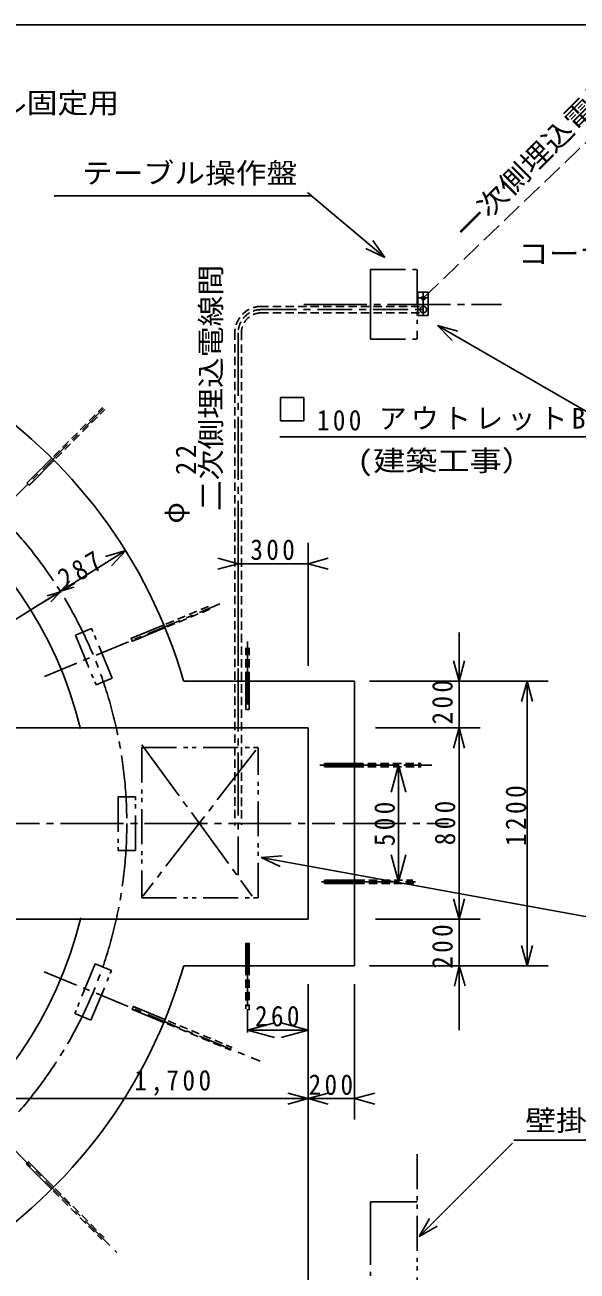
# Model space of a CAD drawing. Units: millimetres, scale not verified. Extents: x -5636 to 5974, y -4212 to 4128.
# Drawn here: x -974 to 1395, y -1217 to 4128 of the extents above; entities that cross this region are included whole.
import ezdxf
from ezdxf.enums import TextEntityAlignment as Align

# ---------------------------------------------------------------- set-up
doc = ezdxf.new("R2010")
doc.units = ezdxf.units.MM
doc.header["$LTSCALE"] = 30
doc.header["$PDMODE"] = 32
doc.header["$PDSIZE"] = 15
for name, pattern in [('CHAIN1', [8, 5, -1, 1, -1]), ('CHAIN2', [12, 9, -1, 1, -1]), ('DASHED1', [1.8, 1.2, -0.6]), ('DASHED3', [4, 3, -1]), ('DOUBLE_CHAIN1', [8.8, 5, -1, 0.6, -0.6, 0.6, -1]), ('DOUBLE_CHAIN2', [12.8, 9, -1, 0.6, -0.6, 0.6, -1])]:
    doc.linetypes.add(name, pattern=pattern)
doc.layers.add('0-0', color=7, linetype='Continuous')
doc.styles.add('ＭＳ ゴシック', font='')
doc.styles.get('ＭＳ ゴシック').set_extended_font_data('MS Gothic')

msp = doc.modelspace()

# ---------------------------------------------------------------- linework, layer by layer
at = {"layer": '0-0'}
for p, q in [((5973.75, 4127.81), (-5636.25, 4127.81)), ((252, 3395.37), (-848.84, 3395.37)), ((570.32, 3130.11), (238.74, 3408.63)), ((570.32, 3130.11), (488.77, 3168.18)), ((570.32, 3130.11), (518.73, 3203.86)), ((795.79, 2838.32), (1574.57, 2388.69)), ((795.79, 2838.32), (882.72, 2815.02)), ((795.79, 2838.32), (859.43, 2774.68)), ((1551.79, 2360.84), (119.37, 2360.84)), ((-859.26, 2269.21), (-966.07, 2162.87)), ((-850.32, 2259.33), (-955.25, 2153.93)), ((-965.6, 2163.81), (-955.25, 2152.99)), ((-4289.97, -467.97), (-540.36, 1875.05)), ((-541.82, 1874.14), (-627.88, 1847.83)), ((-541.82, 1874.14), (-603.2, 1808.32)), ((-543.2, 1873.26), (-541.36, 1874.4)), ((-59.45, 1907.05), (-59.45, 1379.37)), ((240.55, 1907.05), (240.55, 1379.37)), ((-59.45, 1817.05), (-146.38, 1840.35)), ((240.55, 1817.05), (327.48, 1840.35)), ((-644.84, 1809.14), (-681.66, 1786.95)), ((-59.45, 1817.05), (-146.38, 1793.76)), ((240.55, 1817.05), (-59.45, 1817.05)), ((240.55, 1817.05), (327.48, 1793.76)), ((-822.31, 1698.66), (-781.36, 1742.51)), ((-822.31, 1698.66), (-770.4, 1731.05)), ((-822.31, 1698.66), (-764.92, 1716.16)), ((-821.55, 1696.79), (-893.22, 1652.99)), ((-821.55, 1696.79), (-879.1, 1679.82)), ((-821.55, 1696.79), (-862.9, 1653.32)), ((-949.6, 1619.2), (-918.99, 1638.88)), ((-379.76, 1553.89), (-519.14, 1496.52)), ((-518.34, 1497.21), (-512.92, 1483.25)), ((-375.29, 1541.34), (-512.56, 1484.12)), ((888.63, 1522.28), (888.63, -183.29)), ((888.55, 1312.99), (865.26, 1399.93)), ((888.55, 1312.99), (911.84, 1399.93)), ((-294.27, 1312.78), (440.55, 1312.78)), ((-26.45, 1317.05), (-26.45, 1192.29)), ((-12.45, 1317.24), (-12.45, 1192.29)), ((440.55, 1312.78), (440.55, 92.78)), ((1270.42, 1312.78), (504, 1312.78)), ((888.55, 1312.99), (888.55, 1317.46)), ((1180.42, 1312.78), (1157.13, 1225.85)), ((1180.42, 1312.78), (1180.42, 92.78)), ((1180.42, 1312.78), (1203.71, 1225.85)), ((-26.45, 1192.29), (-12.45, 1192.29)), ((-1419.45, 1112.78), (240.55, 1112.78)), ((240.55, 1112.78), (240.55, 292.78)), ((978.63, 1112.78), (530.53, 1112.78)), ((888.63, 1112.78), (865.34, 1025.85)), ((888.63, 1112.78), (911.93, 1025.85)), ((311.58, 959.78), (311.58, 945.78)), ((311.58, 945.78), (443.51, 945.78)), ((538.88, 952.78), (629.98, 952.78)), ((628.88, 952.78), (597.82, 836.87)), ((628.88, 452.78), (628.88, 952.78)), ((628.88, 952.78), (659.94, 836.87)), ((39.79, 557.05), (129.49, 564.42)), ((39.79, 557.05), (121.15, 518.58)), ((39.79, 557.05), (1571.68, 278.53)), ((628.88, 452.78), (597.82, 568.69)), ((628.88, 452.78), (659.94, 568.69)), ((311.58, 459.78), (311.58, 445.78)), ((311.58, 445.78), (448.71, 445.78)), ((538.88, 452.78), (629.98, 452.78)), ((888.63, 292.78), (865.34, 379.71)), ((888.63, 292.78), (911.93, 379.71)), ((978.63, 292.78), (530.53, 292.78)), ((-26.45, 188.99), (-26.45, 87.71)), ((-26.19, 188.66), (-12.5, 188.66)), ((-12.45, 188.99), (-12.45, 88.06)), ((1180.42, 92.78), (1157.13, 179.71)), ((1180.42, 92.78), (1203.71, 179.71)), ((-292.93, 92.78), (440.55, 92.78)), ((1270.42, 92.78), (504, 92.78)), ((888.35, 92.51), (868.85, 4.65)), ((888.35, 92.51), (888.64, 85.88)), ((888.35, 92.51), (915.4, 6.67)), ((240.55, -567.47), (240.55, 13.26)), ((440.55, -567.47), (440.55, 13.26)), ((240.55, -1898.03), (240.55, -39.79)), ((-507.98, -81.75), (-514.02, -95.46)), ((-375.62, -151.7), (-513.15, -95.1)), ((-369.91, -139.66), (-509.03, -81.68)), ((-19.45, -93.56), (-19.45, -193.27)), ((240.55, -93.56), (240.55, -193.27)), ((-19.45, -183.56), (96.46, -152.5)), ((240.55, -183.56), (124.64, -152.5)), ((-19.45, -183.56), (240.55, -183.56)), ((-19.45, -183.56), (96.46, -214.62)), ((240.55, -183.56), (124.64, -214.62)), ((240.55, -477.47), (-1419.45, -477.47)), ((240.55, -477.47), (153.62, -454.18)), ((240.55, -477.47), (153.62, -500.77)), ((240.55, -477.47), (327.48, -454.18)), ((440.55, -477.47), (240.55, -477.47)), ((240.55, -477.47), (327.48, -500.77)), ((440.55, -477.47), (527.48, -454.18)), ((440.55, -477.47), (527.48, -500.77)), ((717.33, -1069.14), (1117.45, -669.02)), ((1123.9, -655.55), (2021.18, -655.55)), ((-852.46, -854.74), (-958.8, -747.93)), ((-957.86, -748.4), (-968.68, -758.75)), ((-862.34, -863.68), (-967.74, -758.75)), ((717.33, -1069.14), (762.33, -991.2)), ((717.33, -1069.14), (795.27, -1024.14))]:
    msp.add_line(p, q, dxfattribs=at)
at = {"layer": '0-0', "linetype": 'DASHED3'}
msp.add_line((735.1, 2956.04), (1783.16, 3958.93), dxfattribs=at)
at = {"layer": '0-0', "linetype": 'DOUBLE_CHAIN1'}
for p, q in [((508.28, 3079.3), (708.28, 3079.3)), ((508.28, 3079.3), (508.28, 2779.3)), ((708.28, 3079.3), (708.28, 2779.3)), ((508.28, 2779.3), (708.28, 2779.3)), ((-473.26, 1028.62), (26.74, 1028.62)), ((-473.26, 1028.62), (-473.26, 383.63)), ((26.74, 383.63), (26.74, 1028.62)), ((-473.26, 383.63), (26.74, 383.63)), ((708.28, -716.03), (708.28, -2514.65))]:
    msp.add_line(p, q, dxfattribs=at)
at = {"layer": '0-0', "linetype": 'DOUBLE_CHAIN2'}
for p, q in [((508.28, 3079.3), (508.28, 2779.3)), ((508.28, -919.81), (708.28, -919.81)), ((508.28, -919.81), (508.28, -1319.81))]:
    msp.add_line(p, q, dxfattribs=at)
at = {"layer": '0-0', "linetype": 'CHAIN1'}
for p, q in [((756.28, 2956.81), (711.28, 2956.81)), ((734.28, 2881.81), (734.28, 2981.81)), ((40.55, 2906.81), (756.28, 2906.81)), ((-1236.88, 1882.11), (-636.43, 2482.56)), ((-890.59, 1332.81), (-138.29, 1644.43)), ((-890.98, 66.43), (35.62, -317.39)), ((-1224.81, -492.05), (-579.9, -1136.95))]:
    msp.add_line(p, q, dxfattribs=at)
at = {"layer": '0-0', "linetype": 'DASHED1'}
for p, q in [((35.51, 2920.81), (736.82, 2920.81)), ((35.51, 2892.81), (735.1, 2892.81)), ((-73.45, 2812.88), (-73.45, 694.25)), ((-45.45, 2811.65), (-45.45, 697.49)), ((-965.69, 2162.49), (-641.03, 2487.15)), ((-956.26, 2153.54), (-631.84, 2477.96)), ((-518.93, 1496.02), (-184.57, 1634.52)), ((-513.65, 1484.14), (-180.45, 1622.16)), ((-26.45, 1317.05), (-26.45, 1455.7)), ((-12.45, 1317.24), (-12.45, 1456.09)), ((443.06, 959.78), (726.69, 959.78)), ((443.51, 945.78), (726.69, 945.78)), ((447.3, 445.59), (694.17, 445.59)), ((447.75, 459.78), (690.6, 459.78)), ((-26.45, 87.72), (-26.45, -91.6)), ((-12.47, 88.2), (-12.47, -98.01)), ((-513.9, -94.31), (-90.02, -269.89)), ((-509.24, -82.18), (-85.04, -257.88)), ((-968.13, -757.74), (-643.71, -1082.16)), ((-959.18, -748.31), (-634.52, -1072.97))]:
    msp.add_line(p, q, dxfattribs=at)
at = {"layer": '0-0', "linetype": 'CHAIN2'}
for p, q in [((222.19, 2929.3), (1070.06, 2929.3)), ((-59.45, 2806.81), (-59.45, 481.53)), ((-19.45, 1482.77), (-19.45, 1192.72)), ((-472.02, 1040.06), (1.22, 391.26)), ((16.49, 1017.17), (-468.2, 391.26)), ((291.27, 952.78), (772.2, 952.78)), ((-4781.35, 702.78), (356.15, 702.78)), ((390.5, 702.78), (842.68, 702.78)), ((298.91, 452.78), (701.33, 452.78)), ((-19.45, 188.99), (-19.45, -139.22))]:
    msp.add_line(p, q, dxfattribs=at)
at = {"layer": '0-0', "linetype": 'DOUBLE_CHAIN1'}
for points in [[(711.28, 2881.81), (756.28, 2881.81), (756.28, 2981.81), (711.28, 2981.81)], [(-757.25, 1509.99), (-669.24, 1297.5), (-599.94, 1326.21), (-687.96, 1538.7)], [(-499.31, 587.14), (-499.31, 817.14), (-574.31, 817.14), (-574.31, 587.14)], [(-690.89, -140.56), (-602.87, 71.93), (-672.16, 100.63), (-760.18, -111.86)]]:
    msp.add_lwpolyline(points, close=True, dxfattribs=at)
at = {"layer": '0-0'}
msp.add_lwpolyline([(122.42, 2430.21), (222.42, 2430.21), (222.42, 2530.21), (122.42, 2530.21)], close=True, dxfattribs=at)
for points in [[(-1419.45, 1112.78), (-1419.45, 292.78), (240.55, 292.78)], [(311.58, 959.78), (443.06, 959.78), (444.27, 959.78)], [(311.58, 459.78), (447.75, 459.78), (448.71, 459.78)]]:
    msp.add_lwpolyline(points, dxfattribs=at)
at = {"layer": '0-0', "linetype": 'DASHED3'}
msp.add_circle((735.1, 2907.12), 14, dxfattribs=at)
at = {"layer": '0-0', "linetype": 'CHAIN2'}
msp.add_circle((-2417.2, 702.27), 1879.98, dxfattribs=at)
at = {"layer": '0-0'}
for radius, start, end in [(2209.98, 16.07047, 343.99083), (1729.98, 13.59124, 346.5016)]:
    msp.add_arc((-2417.2, 702.27), radius, start, end, dxfattribs=at)
at = {"layer": '0-0', "linetype": 'DASHED1'}
for radius in [114, 100, 86]:
    msp.add_arc((40.55, 2806.81), radius, 90, 180, dxfattribs=at)
at = {"layer": '0-0'}
msp.add_point((735.1, 2956.04), dxfattribs=at)

# ---------------------------------------------------------------- texts
at = {"layer": '0-0', "style": 'ＭＳ ゴシック', "width": 1.1}
for s, rotation, p in [('一次側埋込電線間', 45, (941.68, 3183.16)), ('二次側埋込電線間', 90, (-106.11, 2042.53))]:
    msp.add_text(s, height=87.98, rotation=rotation, dxfattribs=at).set_placement(p, align=Align.BOTTOM_LEFT)
at = {"layer": '0-0', "style": 'ＭＳ ゴシック'}
for s, width, p in [('コーナーアングル固定用', 1.1, (-2022.45, 3722.77)), ('テーブル操作盤', 1.1, (-729.47, 3421.89)), ('コーナーアングル内径', 1.1, (1141.49, 3076.62)), ('(建築工事）', 1.15, (450.95, 2188.42)), ('壁掛式操作盤', 1.1, (1172.97, -641.53))]:
    msp.add_text(s, height=87.98, dxfattribs=dict(at, width=width)).set_placement(p, align=Align.BOTTOM_LEFT)
msp.add_text('φ', height=87.98, rotation=90, dxfattribs=at).set_placement((-265.26, 1989.47), align=Align.BOTTOM_LEFT)
at = {"layer": '0-0', "char_height": 87.98, "attachment_point": 7, "style": 'ＭＳ ゴシック'}
for s, insert in [('\\T1.27;\\W0.9;100', (278.53, 2387.37)), ('\\T1.15;アウトレットBOX', (543.79, 2387.37)), ('\\T1.27;\\W0.9;300', (-6.95, 1832.05)), ('\\T1.27;\\W0.9;260', (13.05, -168.56)), ('\\T1.28;\\W0.9;1,700', (-505.04, -465.14)), ('\\T1.27;\\W0.9;200', (243.05, -462.47))]:
    msp.add_mtext(s, dxfattribs=dict(at, insert=insert))
for s, insert, rotation in [('\\T1.27;\\W0.95;22', (-239.75, 2197.67), 90), ('\\T1.27;\\W0.9;287', (-799.15, 1704.86), 30), ('\\T1.27;\\W0.9;200', (862.11, 1127.37), 90), ('\\T1.28;\\W0.9;1200', (1177.26, 605.77), 90), ('\\T1.27;\\W0.9;500', (613.88, 605.28), 90), ('\\T1.27;\\W0.9;800', (873.16, 609.39), 90), ('\\T1.27;\\W0.9;200', (862.11, 79.58), 90)]:
    msp.add_mtext(s, dxfattribs=dict(at, insert=insert, rotation=rotation))

doc.saveas('drawing.dxf')
